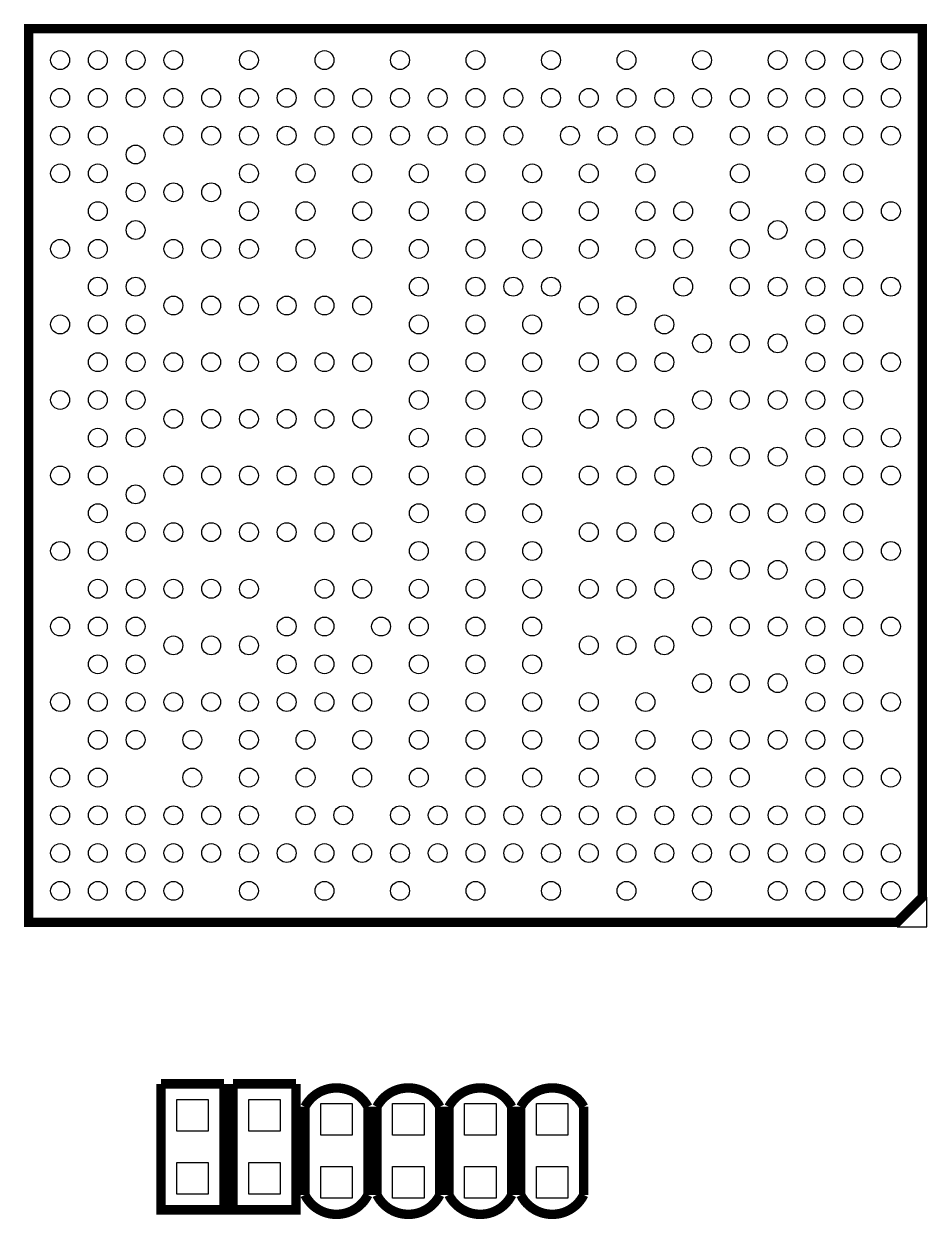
# Model space of a CAD drawing. Extents: x 0 to 87.3, y -2.5 to 56.
# Drawn here: x 18.53 to 32.88, y 20.95 to 39.94 of the extents above; entities that cross this region are included whole.
import ezdxf

# ---------------------------------------------------------------- set-up
doc = ezdxf.new("R2010")
doc.units = 0
for name, color, linetype in [('PG_SILKSCREEN_TOP', 51, 'CONTINUOUS'), ('PG_SILKSCREEN_TOP_OUTLINE', 51, 'CONTINUOUS'), ('PIN_PASTEMASK_TOP', 85, 'CONTINUOUS'), ('PIN_TOP', 80, 'CONTINUOUS')]:
    doc.layers.add(name, color=color, linetype=linetype)

msp = doc.modelspace()

# ---------------------------------------------------------------- linework, layer by layer
at = {"layer": 'PG_SILKSCREEN_TOP', "const_width": 0.150114}
msp.add_lwpolyline([(18.604738, 39.866062), (18.604738, 25.665938), (32.404812, 25.665938), (32.804862, 26.065988), (32.804862, 39.866062), (18.604738, 39.866062)], dxfattribs=at)
at = {"layer": 'PG_SILKSCREEN_TOP'}
msp.add_lwpolyline([(32.404812, 25.596088), (32.874712, 25.596088), (32.874712, 26.065988)], close=True, dxfattribs=at)
at = {"layer": 'PG_SILKSCREEN_TOP_OUTLINE', "const_width": 0.150114}
for points in [[(20.70862, 23.09876), (20.70862, 21.09724), (21.70938, 21.09724), (21.70938, 23.09876)], [(21.70938, 23.09876), (20.70862, 23.09876)], [(21.85162, 23.09876), (21.85162, 21.09724), (22.85238, 21.09724), (22.85238, 23.09876)], [(22.85238, 23.09876), (21.85162, 23.09876)], [(22.994874, 21.334476), (22.994874, 22.734524)], [(23.995126, 21.334476), (23.995126, 22.734524)], [(24.137874, 21.334476), (24.137874, 22.734524)], [(25.138126, 21.334476), (25.138126, 22.734524)], [(25.280874, 21.334476), (25.280874, 22.734524)], [(26.281126, 21.334476), (26.281126, 22.734524)], [(26.423874, 21.334476), (26.423874, 22.734524)], [(27.424126, 21.334476), (27.424126, 22.734524)]]:
    msp.add_lwpolyline(points, dxfattribs=at)
for points in [[(22.994874, 22.734524, -0.600046), (23.995126, 22.734524)], [(24.137874, 22.734524, -0.600046), (25.138126, 22.734524)], [(25.280874, 22.734524, -0.600046), (26.281126, 22.734524)], [(26.423874, 22.734524, -0.600046), (27.424126, 22.734524)], [(22.994874, 21.334476, 0.618077), (23.995126, 21.334476)], [(24.137874, 21.334476, 0.618077), (25.138126, 21.334476)], [(25.280874, 21.334476, 0.618077), (26.281126, 21.334476)], [(26.423874, 21.334476, 0.618077), (27.424126, 21.334476)]]:
    msp.add_lwpolyline(points, format="xyb", dxfattribs=at)
at = {"layer": 'PIN_PASTEMASK_TOP'}
for points in [[(20.95881, 22.84857), (21.45919, 22.84857), (21.45919, 22.34819), (20.95881, 22.34819)], [(22.10181, 22.84857), (22.60219, 22.84857), (22.60219, 22.34819), (22.10181, 22.34819)], [(23.74519, 22.28469), (23.24481, 22.28469), (23.24481, 22.78507), (23.74519, 22.78507)], [(24.88819, 22.28469), (24.38781, 22.28469), (24.38781, 22.78507), (24.88819, 22.78507)], [(26.03119, 22.28469), (25.53081, 22.28469), (25.53081, 22.78507), (26.03119, 22.78507)], [(27.17419, 22.28469), (26.67381, 22.28469), (26.67381, 22.78507), (27.17419, 22.78507)], [(20.95881, 21.84781), (21.45919, 21.84781), (21.45919, 21.34743), (20.95881, 21.34743)], [(22.10181, 21.84781), (22.60219, 21.84781), (22.60219, 21.34743), (22.10181, 21.34743)], [(23.74519, 21.28393), (23.24481, 21.28393), (23.24481, 21.78431), (23.74519, 21.78431)], [(24.88819, 21.28393), (24.38781, 21.28393), (24.38781, 21.78431), (24.88819, 21.78431)], [(26.03119, 21.28393), (25.53081, 21.28393), (25.53081, 21.78431), (26.03119, 21.78431)], [(27.17419, 21.28393), (26.67381, 21.28393), (26.67381, 21.78431), (27.17419, 21.78431)]]:
    msp.add_lwpolyline(points, close=True, dxfattribs=at)
for centre in [(19.104864, 39.365936), (19.704812, 39.365936), (20.30476, 39.365936), (20.904708, 39.365936), (22.104858, 39.365936), (23.304754, 39.365936), (24.504904, 39.365936), (25.7048, 39.365936), (26.904696, 39.365936), (28.104846, 39.365936), (29.304742, 39.365936), (30.504892, 39.365936), (31.10484, 39.365936), (31.704788, 39.365936), (32.304736, 39.365936), (19.104864, 38.765988), (19.704812, 38.765988), (20.30476, 38.765988), (20.904708, 38.765988), (21.50491, 38.765988), (22.104858, 38.765988), (22.704806, 38.765988), (23.304754, 38.765988), (23.904702, 38.765988), (24.504904, 38.765988), (25.104852, 38.765988), (25.7048, 38.765988), (26.304748, 38.765988), (26.904696, 38.765988), (27.504898, 38.765988), (28.104846, 38.765988), (28.704794, 38.765988), (29.304742, 38.765988), (29.90469, 38.765988), (30.504892, 38.765988), (31.10484, 38.765988), (31.704788, 38.765988), (32.304736, 38.765988), (19.104864, 38.16604), (19.704812, 38.16604), (20.904708, 38.16604), (21.50491, 38.16604), (22.104858, 38.16604), (22.704806, 38.16604), (23.304754, 38.16604), (23.904702, 38.16604), (24.504904, 38.16604), (25.104852, 38.16604), (25.7048, 38.16604), (26.304748, 38.16604), (27.204924, 38.16604), (27.804872, 38.16604), (28.40482, 38.16604), (29.004768, 38.16604), (29.90469, 38.16604), (30.504892, 38.16604), (31.10484, 38.16604), (31.704788, 38.16604), (32.304736, 38.16604), (20.30476, 37.866066), (19.104864, 37.566092), (19.704812, 37.566092), (22.104858, 37.566092), (23.00478, 37.566092), (23.904702, 37.566092), (24.804878, 37.566092), (25.7048, 37.566092), (26.604722, 37.566092), (27.504898, 37.566092), (28.40482, 37.566092), (29.90469, 37.566092), (31.10484, 37.566092), (31.704788, 37.566092), (20.30476, 37.266118), (20.904708, 37.266118), (21.50491, 37.266118), (19.704812, 36.96589), (22.104858, 36.96589), (23.00478, 36.96589), (23.904702, 36.96589), (24.804878, 36.96589), (25.7048, 36.96589), (26.604722, 36.96589), (27.504898, 36.96589), (28.40482, 36.96589), (29.004768, 36.96589), (29.90469, 36.96589), (31.10484, 36.96589), (31.704788, 36.96589), (32.304736, 36.96589), (20.30476, 36.665916), (30.504892, 36.665916), (19.104864, 36.365942), (19.704812, 36.365942), (20.904708, 36.365942), (21.50491, 36.365942), (22.104858, 36.365942), (23.00478, 36.365942), (23.904702, 36.365942), (24.804878, 36.365942), (25.7048, 36.365942), (26.604722, 36.365942), (27.504898, 36.365942), (28.40482, 36.365942), (29.004768, 36.365942), (29.90469, 36.365942), (31.10484, 36.365942), (31.704788, 36.365942), (19.704812, 35.765994), (20.30476, 35.765994), (24.804878, 35.765994), (25.7048, 35.765994), (26.304748, 35.765994), (26.904696, 35.765994), (29.004768, 35.765994), (29.90469, 35.765994), (30.504892, 35.765994), (31.10484, 35.765994), (31.704788, 35.765994), (32.304736, 35.765994), (20.904708, 35.46602), (21.50491, 35.46602), (22.104858, 35.46602), (22.704806, 35.46602), (23.304754, 35.46602), (23.904702, 35.46602), (27.504898, 35.46602), (28.104846, 35.46602), (19.104864, 35.166046), (19.704812, 35.166046), (20.30476, 35.166046), (24.804878, 35.166046), (25.7048, 35.166046), (26.604722, 35.166046), (28.704794, 35.166046), (31.10484, 35.166046), (31.704788, 35.166046), (29.304742, 34.866072), (29.90469, 34.866072), (30.504892, 34.866072), (19.704812, 34.566098), (20.30476, 34.566098), (20.904708, 34.566098), (21.50491, 34.566098), (22.104858, 34.566098), (22.704806, 34.566098), (23.304754, 34.566098), (23.904702, 34.566098), (24.804878, 34.566098), (25.7048, 34.566098), (26.604722, 34.566098), (27.504898, 34.566098), (28.104846, 34.566098), (28.704794, 34.566098), (31.10484, 34.566098), (31.704788, 34.566098), (32.304736, 34.566098), (19.104864, 33.965896), (19.704812, 33.965896), (20.30476, 33.965896), (24.804878, 33.965896), (25.7048, 33.965896), (26.604722, 33.965896), (29.304742, 33.965896), (29.90469, 33.965896), (30.504892, 33.965896), (31.10484, 33.965896), (31.704788, 33.965896), (20.904708, 33.665922), (21.50491, 33.665922), (22.104858, 33.665922), (22.704806, 33.665922), (23.304754, 33.665922), (23.904702, 33.665922), (27.504898, 33.665922), (28.104846, 33.665922), (28.704794, 33.665922), (19.704812, 33.365948), (20.30476, 33.365948), (24.804878, 33.365948), (25.7048, 33.365948), (26.604722, 33.365948), (31.10484, 33.365948), (31.704788, 33.365948), (32.304736, 33.365948), (29.304742, 33.065974), (29.90469, 33.065974), (30.504892, 33.065974), (19.104864, 32.766), (19.704812, 32.766), (20.904708, 32.766), (21.50491, 32.766), (22.104858, 32.766), (22.704806, 32.766), (23.304754, 32.766), (23.904702, 32.766), (24.804878, 32.766), (25.7048, 32.766), (26.604722, 32.766), (27.504898, 32.766), (28.104846, 32.766), (28.704794, 32.766), (31.10484, 32.766), (31.704788, 32.766), (32.304736, 32.766), (20.30476, 32.466026), (19.704812, 32.166052), (24.804878, 32.166052), (25.7048, 32.166052), (26.604722, 32.166052), (29.304742, 32.166052), (29.90469, 32.166052), (30.504892, 32.166052), (31.10484, 32.166052), (31.704788, 32.166052), (20.30476, 31.866078), (20.904708, 31.866078), (21.50491, 31.866078), (22.104858, 31.866078), (22.704806, 31.866078), (23.304754, 31.866078), (23.904702, 31.866078), (27.504898, 31.866078), (28.104846, 31.866078), (28.704794, 31.866078), (19.104864, 31.566104), (19.704812, 31.566104), (24.804878, 31.566104), (25.7048, 31.566104), (26.604722, 31.566104), (31.10484, 31.566104), (31.704788, 31.566104), (32.304736, 31.566104), (29.304742, 31.265876), (29.90469, 31.265876), (30.504892, 31.265876), (19.704812, 30.965902), (20.30476, 30.965902), (20.904708, 30.965902), (21.50491, 30.965902), (22.104858, 30.965902), (23.304754, 30.965902), (23.904702, 30.965902), (24.804878, 30.965902), (25.7048, 30.965902), (26.604722, 30.965902), (27.504898, 30.965902), (28.104846, 30.965902), (28.704794, 30.965902), (31.10484, 30.965902), (31.704788, 30.965902), (19.104864, 30.365954), (19.704812, 30.365954), (20.30476, 30.365954), (22.704806, 30.365954), (23.304754, 30.365954), (24.204676, 30.365954), (24.804878, 30.365954), (25.7048, 30.365954), (26.604722, 30.365954), (29.304742, 30.365954), (29.90469, 30.365954), (30.504892, 30.365954), (31.10484, 30.365954), (31.704788, 30.365954), (32.304736, 30.365954), (20.904708, 30.06598), (21.50491, 30.06598), (22.104858, 30.06598), (27.504898, 30.06598), (28.104846, 30.06598), (28.704794, 30.06598), (19.704812, 29.766006), (20.30476, 29.766006), (22.704806, 29.766006), (23.304754, 29.766006), (23.904702, 29.766006), (24.804878, 29.766006), (25.7048, 29.766006), (26.604722, 29.766006), (31.10484, 29.766006), (31.704788, 29.766006), (29.304742, 29.466032), (29.90469, 29.466032), (30.504892, 29.466032), (19.104864, 29.166058), (19.704812, 29.166058), (20.30476, 29.166058), (20.904708, 29.166058), (21.50491, 29.166058), (22.104858, 29.166058), (22.704806, 29.166058), (23.304754, 29.166058), (23.904702, 29.166058), (24.804878, 29.166058), (25.7048, 29.166058), (26.604722, 29.166058), (27.504898, 29.166058), (28.40482, 29.166058), (31.10484, 29.166058), (31.704788, 29.166058), (32.304736, 29.166058), (19.704812, 28.56611), (20.30476, 28.56611), (21.204682, 28.56611), (22.104858, 28.56611), (23.00478, 28.56611), (23.904702, 28.56611), (24.804878, 28.56611), (25.7048, 28.56611), (26.604722, 28.56611), (27.504898, 28.56611), (28.40482, 28.56611), (29.304742, 28.56611), (29.90469, 28.56611), (30.504892, 28.56611), (31.10484, 28.56611), (31.704788, 28.56611), (19.104864, 27.965908), (19.704812, 27.965908), (21.204682, 27.965908), (22.104858, 27.965908), (23.00478, 27.965908), (23.904702, 27.965908), (24.804878, 27.965908), (25.7048, 27.965908), (26.604722, 27.965908), (27.504898, 27.965908), (28.40482, 27.965908), (29.304742, 27.965908), (29.90469, 27.965908), (31.10484, 27.965908), (31.704788, 27.965908), (32.304736, 27.965908), (19.104864, 27.36596), (19.704812, 27.36596), (20.30476, 27.36596), (20.904708, 27.36596), (21.50491, 27.36596), (22.104858, 27.36596), (23.00478, 27.36596), (23.604728, 27.36596), (24.504904, 27.36596), (25.104852, 27.36596), (25.7048, 27.36596), (26.304748, 27.36596), (26.904696, 27.36596), (27.504898, 27.36596), (28.104846, 27.36596), (28.704794, 27.36596), (29.304742, 27.36596), (29.90469, 27.36596), (30.504892, 27.36596), (31.10484, 27.36596), (31.704788, 27.36596), (19.104864, 26.766012), (19.704812, 26.766012), (20.30476, 26.766012), (20.904708, 26.766012), (21.50491, 26.766012), (22.104858, 26.766012), (22.704806, 26.766012), (23.304754, 26.766012), (23.904702, 26.766012), (24.504904, 26.766012), (25.104852, 26.766012), (25.7048, 26.766012), (26.304748, 26.766012), (26.904696, 26.766012), (27.504898, 26.766012), (28.104846, 26.766012), (28.704794, 26.766012), (29.304742, 26.766012), (29.90469, 26.766012), (30.504892, 26.766012), (31.10484, 26.766012), (31.704788, 26.766012), (32.304736, 26.766012), (19.104864, 26.166064), (19.704812, 26.166064), (20.30476, 26.166064), (20.904708, 26.166064), (22.104858, 26.166064), (23.304754, 26.166064), (24.504904, 26.166064), (25.7048, 26.166064), (26.904696, 26.166064), (28.104846, 26.166064), (29.304742, 26.166064), (30.504892, 26.166064), (31.10484, 26.166064), (31.704788, 26.166064), (32.304736, 26.166064)]:
    msp.add_circle(centre, 0.149987, dxfattribs=at)
at = {"layer": 'PIN_TOP'}
for points in [[(20.95881, 22.84857), (21.45919, 22.84857), (21.45919, 22.34819), (20.95881, 22.34819)], [(22.10181, 22.84857), (22.60219, 22.84857), (22.60219, 22.34819), (22.10181, 22.34819)], [(23.74519, 22.28469), (23.24481, 22.28469), (23.24481, 22.78507), (23.74519, 22.78507)], [(24.88819, 22.28469), (24.38781, 22.28469), (24.38781, 22.78507), (24.88819, 22.78507)], [(26.03119, 22.28469), (25.53081, 22.28469), (25.53081, 22.78507), (26.03119, 22.78507)], [(27.17419, 22.28469), (26.67381, 22.28469), (26.67381, 22.78507), (27.17419, 22.78507)], [(20.95881, 21.84781), (21.45919, 21.84781), (21.45919, 21.34743), (20.95881, 21.34743)], [(22.10181, 21.84781), (22.60219, 21.84781), (22.60219, 21.34743), (22.10181, 21.34743)], [(23.74519, 21.28393), (23.24481, 21.28393), (23.24481, 21.78431), (23.74519, 21.78431)], [(24.88819, 21.28393), (24.38781, 21.28393), (24.38781, 21.78431), (24.88819, 21.78431)], [(26.03119, 21.28393), (25.53081, 21.28393), (25.53081, 21.78431), (26.03119, 21.78431)], [(27.17419, 21.28393), (26.67381, 21.28393), (26.67381, 21.78431), (27.17419, 21.78431)]]:
    msp.add_lwpolyline(points, close=True, dxfattribs=at)
for centre in [(19.104864, 39.365936), (19.704812, 39.365936), (20.30476, 39.365936), (20.904708, 39.365936), (22.104858, 39.365936), (23.304754, 39.365936), (24.504904, 39.365936), (25.7048, 39.365936), (26.904696, 39.365936), (28.104846, 39.365936), (29.304742, 39.365936), (30.504892, 39.365936), (31.10484, 39.365936), (31.704788, 39.365936), (32.304736, 39.365936), (19.104864, 38.765988), (19.704812, 38.765988), (20.30476, 38.765988), (20.904708, 38.765988), (21.50491, 38.765988), (22.104858, 38.765988), (22.704806, 38.765988), (23.304754, 38.765988), (23.904702, 38.765988), (24.504904, 38.765988), (25.104852, 38.765988), (25.7048, 38.765988), (26.304748, 38.765988), (26.904696, 38.765988), (27.504898, 38.765988), (28.104846, 38.765988), (28.704794, 38.765988), (29.304742, 38.765988), (29.90469, 38.765988), (30.504892, 38.765988), (31.10484, 38.765988), (31.704788, 38.765988), (32.304736, 38.765988), (19.104864, 38.16604), (19.704812, 38.16604), (20.904708, 38.16604), (21.50491, 38.16604), (22.104858, 38.16604), (22.704806, 38.16604), (23.304754, 38.16604), (23.904702, 38.16604), (24.504904, 38.16604), (25.104852, 38.16604), (25.7048, 38.16604), (26.304748, 38.16604), (27.204924, 38.16604), (27.804872, 38.16604), (28.40482, 38.16604), (29.004768, 38.16604), (29.90469, 38.16604), (30.504892, 38.16604), (31.10484, 38.16604), (31.704788, 38.16604), (32.304736, 38.16604), (20.30476, 37.866066), (19.104864, 37.566092), (19.704812, 37.566092), (22.104858, 37.566092), (23.00478, 37.566092), (23.904702, 37.566092), (24.804878, 37.566092), (25.7048, 37.566092), (26.604722, 37.566092), (27.504898, 37.566092), (28.40482, 37.566092), (29.90469, 37.566092), (31.10484, 37.566092), (31.704788, 37.566092), (20.30476, 37.266118), (20.904708, 37.266118), (21.50491, 37.266118), (19.704812, 36.96589), (22.104858, 36.96589), (23.00478, 36.96589), (23.904702, 36.96589), (24.804878, 36.96589), (25.7048, 36.96589), (26.604722, 36.96589), (27.504898, 36.96589), (28.40482, 36.96589), (29.004768, 36.96589), (29.90469, 36.96589), (31.10484, 36.96589), (31.704788, 36.96589), (32.304736, 36.96589), (20.30476, 36.665916), (30.504892, 36.665916), (19.104864, 36.365942), (19.704812, 36.365942), (20.904708, 36.365942), (21.50491, 36.365942), (22.104858, 36.365942), (23.00478, 36.365942), (23.904702, 36.365942), (24.804878, 36.365942), (25.7048, 36.365942), (26.604722, 36.365942), (27.504898, 36.365942), (28.40482, 36.365942), (29.004768, 36.365942), (29.90469, 36.365942), (31.10484, 36.365942), (31.704788, 36.365942), (19.704812, 35.765994), (20.30476, 35.765994), (24.804878, 35.765994), (25.7048, 35.765994), (26.304748, 35.765994), (26.904696, 35.765994), (29.004768, 35.765994), (29.90469, 35.765994), (30.504892, 35.765994), (31.10484, 35.765994), (31.704788, 35.765994), (32.304736, 35.765994), (20.904708, 35.46602), (21.50491, 35.46602), (22.104858, 35.46602), (22.704806, 35.46602), (23.304754, 35.46602), (23.904702, 35.46602), (27.504898, 35.46602), (28.104846, 35.46602), (19.104864, 35.166046), (19.704812, 35.166046), (20.30476, 35.166046), (24.804878, 35.166046), (25.7048, 35.166046), (26.604722, 35.166046), (28.704794, 35.166046), (31.10484, 35.166046), (31.704788, 35.166046), (29.304742, 34.866072), (29.90469, 34.866072), (30.504892, 34.866072), (19.704812, 34.566098), (20.30476, 34.566098), (20.904708, 34.566098), (21.50491, 34.566098), (22.104858, 34.566098), (22.704806, 34.566098), (23.304754, 34.566098), (23.904702, 34.566098), (24.804878, 34.566098), (25.7048, 34.566098), (26.604722, 34.566098), (27.504898, 34.566098), (28.104846, 34.566098), (28.704794, 34.566098), (31.10484, 34.566098), (31.704788, 34.566098), (32.304736, 34.566098), (19.104864, 33.965896), (19.704812, 33.965896), (20.30476, 33.965896), (24.804878, 33.965896), (25.7048, 33.965896), (26.604722, 33.965896), (29.304742, 33.965896), (29.90469, 33.965896), (30.504892, 33.965896), (31.10484, 33.965896), (31.704788, 33.965896), (20.904708, 33.665922), (21.50491, 33.665922), (22.104858, 33.665922), (22.704806, 33.665922), (23.304754, 33.665922), (23.904702, 33.665922), (27.504898, 33.665922), (28.104846, 33.665922), (28.704794, 33.665922), (19.704812, 33.365948), (20.30476, 33.365948), (24.804878, 33.365948), (25.7048, 33.365948), (26.604722, 33.365948), (31.10484, 33.365948), (31.704788, 33.365948), (32.304736, 33.365948), (29.304742, 33.065974), (29.90469, 33.065974), (30.504892, 33.065974), (19.104864, 32.766), (19.704812, 32.766), (20.904708, 32.766), (21.50491, 32.766), (22.104858, 32.766), (22.704806, 32.766), (23.304754, 32.766), (23.904702, 32.766), (24.804878, 32.766), (25.7048, 32.766), (26.604722, 32.766), (27.504898, 32.766), (28.104846, 32.766), (28.704794, 32.766), (31.10484, 32.766), (31.704788, 32.766), (32.304736, 32.766), (20.30476, 32.466026), (19.704812, 32.166052), (24.804878, 32.166052), (25.7048, 32.166052), (26.604722, 32.166052), (29.304742, 32.166052), (29.90469, 32.166052), (30.504892, 32.166052), (31.10484, 32.166052), (31.704788, 32.166052), (20.30476, 31.866078), (20.904708, 31.866078), (21.50491, 31.866078), (22.104858, 31.866078), (22.704806, 31.866078), (23.304754, 31.866078), (23.904702, 31.866078), (27.504898, 31.866078), (28.104846, 31.866078), (28.704794, 31.866078), (19.104864, 31.566104), (19.704812, 31.566104), (24.804878, 31.566104), (25.7048, 31.566104), (26.604722, 31.566104), (31.10484, 31.566104), (31.704788, 31.566104), (32.304736, 31.566104), (29.304742, 31.265876), (29.90469, 31.265876), (30.504892, 31.265876), (19.704812, 30.965902), (20.30476, 30.965902), (20.904708, 30.965902), (21.50491, 30.965902), (22.104858, 30.965902), (23.304754, 30.965902), (23.904702, 30.965902), (24.804878, 30.965902), (25.7048, 30.965902), (26.604722, 30.965902), (27.504898, 30.965902), (28.104846, 30.965902), (28.704794, 30.965902), (31.10484, 30.965902), (31.704788, 30.965902), (19.104864, 30.365954), (19.704812, 30.365954), (20.30476, 30.365954), (22.704806, 30.365954), (23.304754, 30.365954), (24.204676, 30.365954), (24.804878, 30.365954), (25.7048, 30.365954), (26.604722, 30.365954), (29.304742, 30.365954), (29.90469, 30.365954), (30.504892, 30.365954), (31.10484, 30.365954), (31.704788, 30.365954), (32.304736, 30.365954), (20.904708, 30.06598), (21.50491, 30.06598), (22.104858, 30.06598), (27.504898, 30.06598), (28.104846, 30.06598), (28.704794, 30.06598), (19.704812, 29.766006), (20.30476, 29.766006), (22.704806, 29.766006), (23.304754, 29.766006), (23.904702, 29.766006), (24.804878, 29.766006), (25.7048, 29.766006), (26.604722, 29.766006), (31.10484, 29.766006), (31.704788, 29.766006), (29.304742, 29.466032), (29.90469, 29.466032), (30.504892, 29.466032), (19.104864, 29.166058), (19.704812, 29.166058), (20.30476, 29.166058), (20.904708, 29.166058), (21.50491, 29.166058), (22.104858, 29.166058), (22.704806, 29.166058), (23.304754, 29.166058), (23.904702, 29.166058), (24.804878, 29.166058), (25.7048, 29.166058), (26.604722, 29.166058), (27.504898, 29.166058), (28.40482, 29.166058), (31.10484, 29.166058), (31.704788, 29.166058), (32.304736, 29.166058), (19.704812, 28.56611), (20.30476, 28.56611), (21.204682, 28.56611), (22.104858, 28.56611), (23.00478, 28.56611), (23.904702, 28.56611), (24.804878, 28.56611), (25.7048, 28.56611), (26.604722, 28.56611), (27.504898, 28.56611), (28.40482, 28.56611), (29.304742, 28.56611), (29.90469, 28.56611), (30.504892, 28.56611), (31.10484, 28.56611), (31.704788, 28.56611), (19.104864, 27.965908), (19.704812, 27.965908), (21.204682, 27.965908), (22.104858, 27.965908), (23.00478, 27.965908), (23.904702, 27.965908), (24.804878, 27.965908), (25.7048, 27.965908), (26.604722, 27.965908), (27.504898, 27.965908), (28.40482, 27.965908), (29.304742, 27.965908), (29.90469, 27.965908), (31.10484, 27.965908), (31.704788, 27.965908), (32.304736, 27.965908), (19.104864, 27.36596), (19.704812, 27.36596), (20.30476, 27.36596), (20.904708, 27.36596), (21.50491, 27.36596), (22.104858, 27.36596), (23.00478, 27.36596), (23.604728, 27.36596), (24.504904, 27.36596), (25.104852, 27.36596), (25.7048, 27.36596), (26.304748, 27.36596), (26.904696, 27.36596), (27.504898, 27.36596), (28.104846, 27.36596), (28.704794, 27.36596), (29.304742, 27.36596), (29.90469, 27.36596), (30.504892, 27.36596), (31.10484, 27.36596), (31.704788, 27.36596), (19.104864, 26.766012), (19.704812, 26.766012), (20.30476, 26.766012), (20.904708, 26.766012), (21.50491, 26.766012), (22.104858, 26.766012), (22.704806, 26.766012), (23.304754, 26.766012), (23.904702, 26.766012), (24.504904, 26.766012), (25.104852, 26.766012), (25.7048, 26.766012), (26.304748, 26.766012), (26.904696, 26.766012), (27.504898, 26.766012), (28.104846, 26.766012), (28.704794, 26.766012), (29.304742, 26.766012), (29.90469, 26.766012), (30.504892, 26.766012), (31.10484, 26.766012), (31.704788, 26.766012), (32.304736, 26.766012), (19.104864, 26.166064), (19.704812, 26.166064), (20.30476, 26.166064), (20.904708, 26.166064), (22.104858, 26.166064), (23.304754, 26.166064), (24.504904, 26.166064), (25.7048, 26.166064), (26.904696, 26.166064), (28.104846, 26.166064), (29.304742, 26.166064), (30.504892, 26.166064), (31.10484, 26.166064), (31.704788, 26.166064), (32.304736, 26.166064)]:
    msp.add_circle(centre, 0.149987, dxfattribs=at)

doc.saveas('drawing.dxf')
